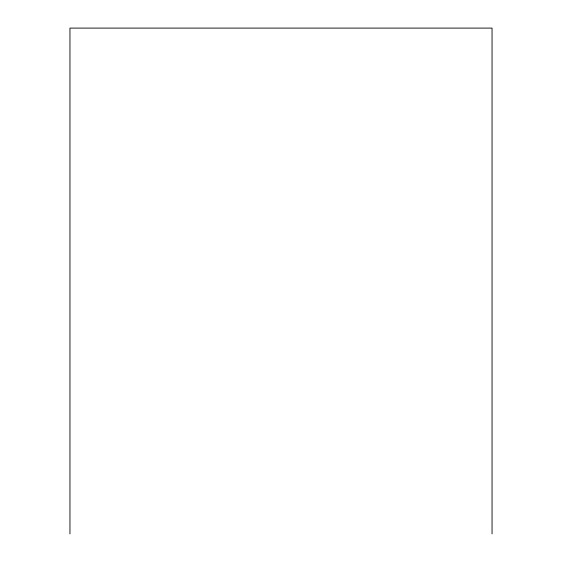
<?xml version="1.0" encoding="UTF-8"?>
<svg xmlns="http://www.w3.org/2000/svg" width="562" height="562" viewBox="0 0 562 562"><rect width="100%" height="100%" fill="white"/><g stroke="black" fill="none" stroke-linecap="round" stroke-linejoin="round"><path stroke-width="0.84" d="M492.045 533.9L492.045 28.1L69.955 28.1L69.955 533.9"/></g></svg>
